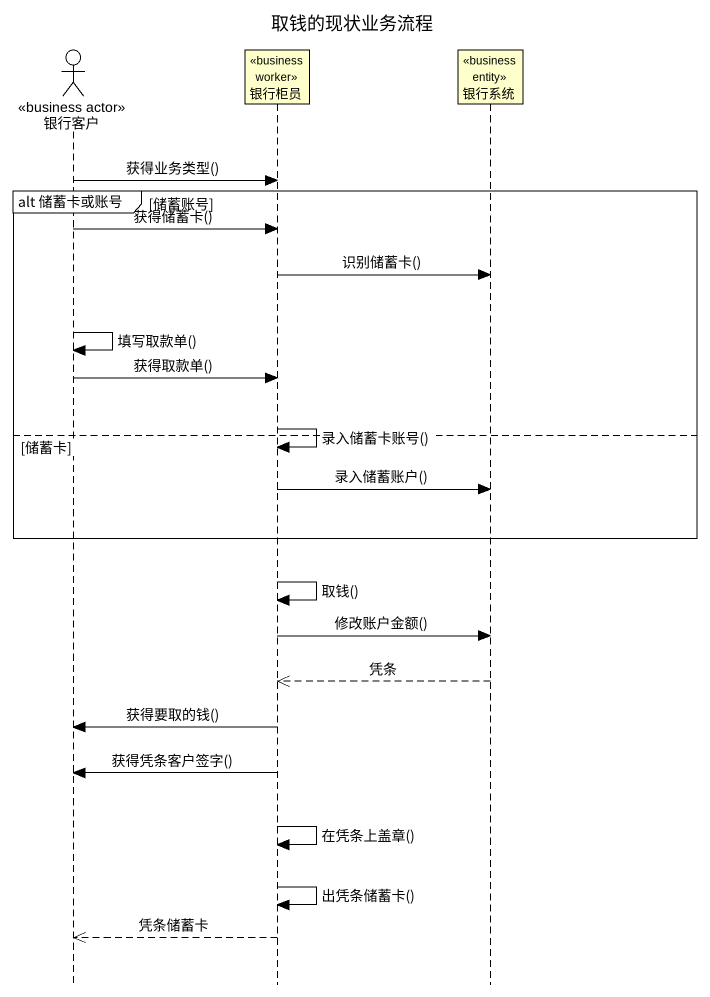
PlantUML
@startuml
title 取钱的现状业务流程
hide footbox
actor 银行客户 <<business actor>>
participant 银行柜员 <<business worker>>
participant 银行系统 <<business entity>>

银行客户 -> 银行柜员 : 获得业务类型()
group alt 储蓄卡或账号 [储蓄账号]
  银行客户 -> 银行柜员 : 获得储蓄卡()
  银行柜员 -> 银行系统 : 识别储蓄卡()
  银行客户 -> 银行客户 : 填写取款单()
  银行客户 -> 银行柜员 : 获得取款单()
  银行柜员 -> 银行柜员 : 录入储蓄卡账号()
else 储蓄卡
  银行柜员 -> 银行系统 : 录入储蓄账户()
end
银行柜员 -> 银行柜员 : 取钱()
银行柜员 -> 银行系统 : 修改账户金额()
银行系统 -->> 银行柜员 : 凭条
银行柜员 -> 银行客户 : 获得要取的钱()
银行柜员 -> 银行客户 : 获得凭条客户签字()
银行柜员 -> 银行柜员 : 在凭条上盖章()
银行柜员 -> 银行柜员 : 出凭条储蓄卡()
银行柜员 -->> 银行客户 : 凭条储蓄卡
@enduml
